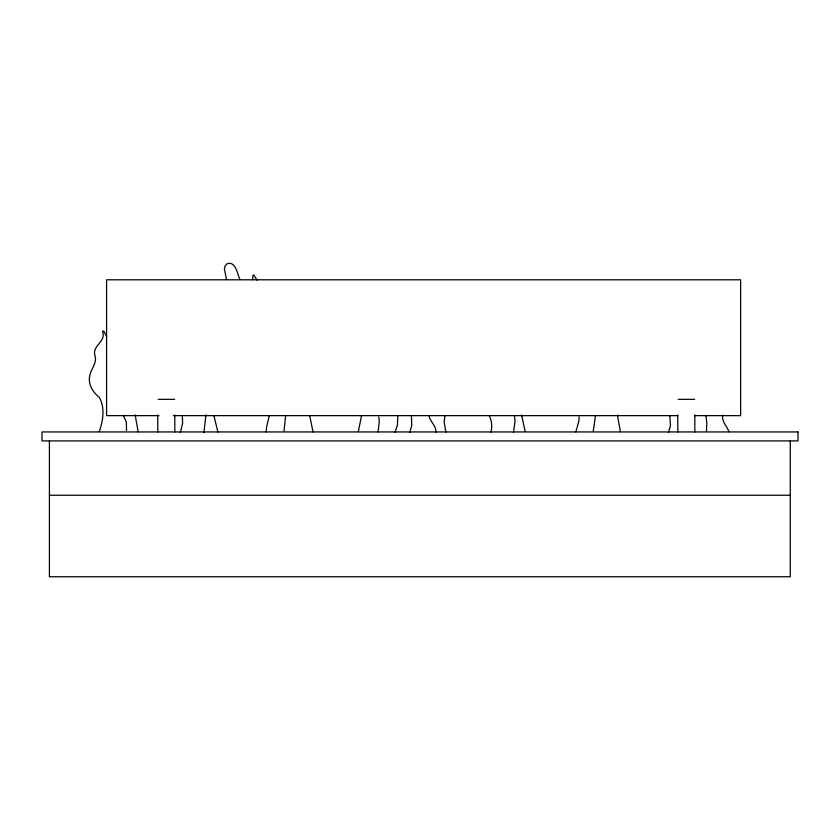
<?xml version="1.0" encoding="UTF-8"?>
<svg xmlns="http://www.w3.org/2000/svg" width="840" height="840" viewBox="0 0 840 840"><rect width="100%" height="100%" fill="white"/><g stroke="black" fill="none" stroke-linecap="round" stroke-linejoin="round"><path stroke-width="1.26" d="M252.735 279.752L252.829 275.898L253.68 274.88L257.124 280.161M361.515 415.832L358.334 431.655M579.065 416.861L578.949 420.714L575.841 431.918M203.91 432.673L205.936 414.75M284.036 430.794L285.642 415.422M266.291 431.897L266.522 427.34L269.294 415.706M126.493 430.385L126.367 422.195L123.26 415.265M617.946 415.044L617.726 417.365L620.445 431.718M595.497 415.517L593.271 431.025M378.063 431.907L379.302 421.502L378.788 417.029M513.44 432.621L515.067 420.903L514.469 416.388M444.854 415.947L444.171 422.153L445.862 432.044M706.472 431.088L706.818 422.856L705.904 415.37M99.246 431.655C103.037 420.924 105.21 407.925 99.383 397.488C92.978 392.165 88.053 384.846 89.649 376.131C90.814 368.729 97.87 362.681 94.689 354.764C92.799 344.946 106.355 341.764 102.564 331.422L103.656 330.929L106.712 336.661M180.296 432.653L182.606 423.329L182.343 415.674M490.896 432.096C492.419 426.899 491.788 420.84 489.374 416.031M668.43 432.569L670.457 425.628L669.837 415.926M409.805 432.485L411.737 425.618L411.411 415.454M395.073 432.285L397.457 425.03L397.803 415.674M158.172 399.336L174.636 399.336M678.195 399.336L694.659 399.336M158.97 415.643L106.575 415.643L106.575 279.794L740.639 279.794L740.639 415.643L694.785 415.643M173.387 415.643L677.754 415.643M49.413 495.243L790.272 495.243M728.921 431.75C727.03 426.017 721.476 421.743 722.715 415.086M239.883 279.416C237.279 273.935 235.851 260.694 226.936 263.812L225.005 266.196L224.406 269.062L226.527 279.615M525.053 430.983L521.619 415.023M313.036 431.959L309.824 416.451M217.865 432.002L213.916 415.632M138.169 431.781L135.156 414.876M429.082 415.59C429.755 421.754 436.443 425.523 435.866 432.18M790.272 440.906L790.272 576.755L49.413 576.755L49.413 440.906M694.817 414.992L694.817 431.939M677.775 414.992L677.775 431.939M174.793 414.992L174.793 431.939M157.752 414.992L157.752 431.939M798 431.939L42 431.939L42 440.906L798 440.906L798 431.939"/></g></svg>
